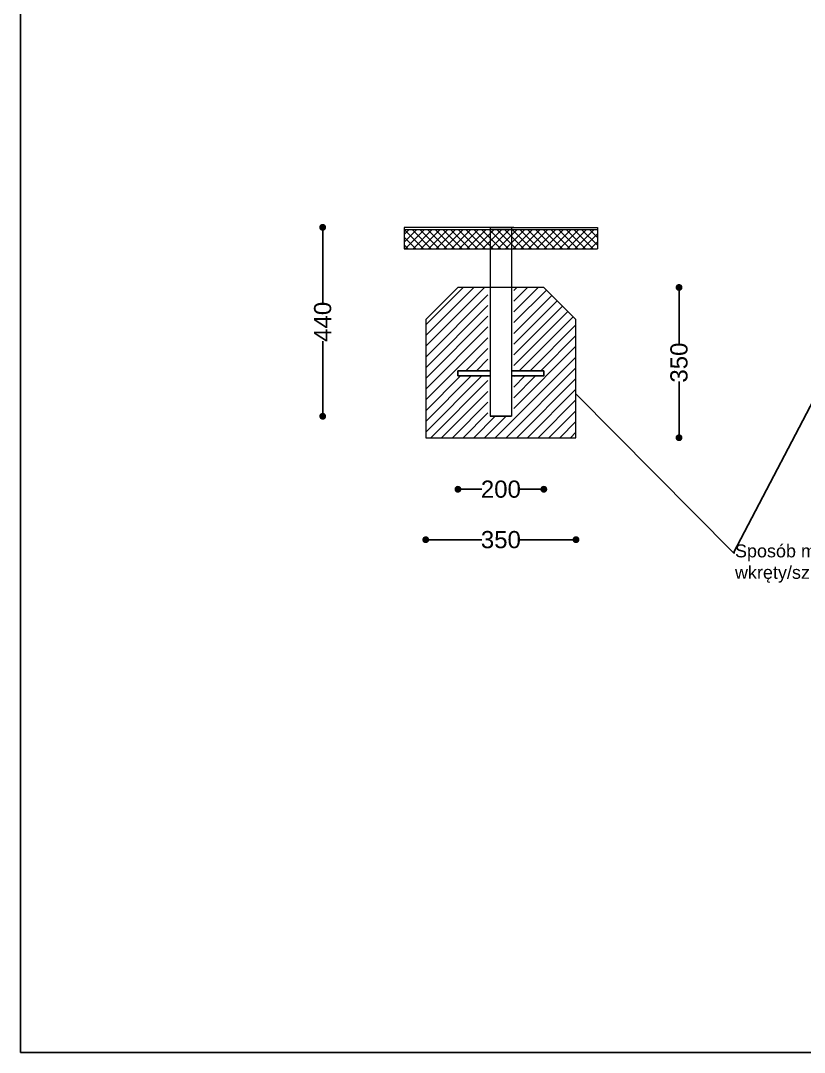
# Model space of a CAD drawing. Header units: millimetres. Extents: x 22206 to 32563, y 11815 to 17262.
# Drawn here: x 28549 to 30375, y 11815 to 14217 of the extents above; entities that cross this region are included whole.
import ezdxf
from ezdxf import colors
from ezdxf.entities.mleader import LeaderData, LeaderLine
from ezdxf.math import Vec2, Vec3

# ---------------------------------------------------------------- set-up
doc = ezdxf.new("R2010")
doc.units = ezdxf.units.MM
doc.header["$LTSCALE"] = 3
doc.layers.add('Krawędzie widoczneARTUR', color=7, linetype='Continuous', lineweight=50)
doc.styles.get("Standard").update_dxf_attribs({"font": 'arial.ttf'})
doc.dimstyles.get("Standard").update_dxf_attribs({"dimtxt": 0.18, "dimasz": 0.18, "dimexe": 0.18, "dimexo": 0.0625, "dimgap": 0.09, "dimtad": 0, "dimtih": 1, "dimtoh": 1, "dimdec": 4, "dimzin": 0, "dimdsep": 46, "dimtxsty": 'Standard', "dimcen": 0.09, "dimadec": 0, "dimazin": 0, "dimtfac": 1, "dimtdec": 4, "dimtofl": 0, "dimtmove": 0, "dimatfit": 3, "dimfxl": 1, "dimtolj": 1, "dimtzin": 0, "dimarcsym": 0})

# ---------------------------------------------------------------- blocks, each defined once
blk = doc.blocks.new('_Dot')
at = {"color": 0, "linetype": 'ByBlock', "lineweight": -2}
blk.add_line((-0.5, 0), (-1, 0), dxfattribs=at)
at = {"color": 0, "linetype": 'ByBlock', "const_width": 0.5}
blk.add_lwpolyline([(-0.25, 0, 1), (0.25, 0, 1)], format="xyb", close=True, dxfattribs=at)
blk = doc.blocks.new('*D36')
at = {"color": 0, "lineweight": -2, "transparency": 16777216}
for p, q in [((29508.6, 13008.5), (29623.4, 13008.5)), ((29826.6, 13008.5), (29711.8, 13008.5))]:
    blk.add_line(p, q, dxfattribs=at)
at = {"layer": 'Defpoints', "color": 0, "transparency": 16777216}
for p in [(29492.6, 13246), (29842.6, 13246), (29842.6, 13008.5)]:
    blk.add_point(p, dxfattribs=at)
at = {"color": 0, "lineweight": -2, "transparency": 16777216, "xscale": 16, "yscale": 16, "zscale": 16, "rotation": 180}
blk.add_blockref('_Dot', (29492.6, 13008.5), dxfattribs=at)
at = {"color": 0, "lineweight": -2, "transparency": 16777216, "xscale": 16, "yscale": 16, "zscale": 16}
blk.add_blockref('_Dot', (29842.6, 13008.5), dxfattribs=at)
at = {"color": 0, "lineweight": 15, "transparency": 16777216, "insert": (29667.6, 13008.5), "char_height": 40, "attachment_point": 5}
blk.add_mtext('\\A1;350', dxfattribs=at)
blk = doc.blocks.new('*D37')
at = {"color": 0, "lineweight": -2, "transparency": 16777216}
for p, q in [((30082.6, 13580), (30082.6, 13465.2)), ((30082.6, 13262), (30082.6, 13376.8))]:
    blk.add_line(p, q, dxfattribs=at)
at = {"layer": 'Defpoints', "color": 0, "transparency": 16777216}
for p in [(30082.6, 13596), (30082.6, 13596), (29842.6, 13246)]:
    blk.add_point(p, dxfattribs=at)
at = {"color": 0, "lineweight": -2, "transparency": 16777216, "xscale": 16, "yscale": 16, "zscale": 16}
for p, rotation in [((30082.6, 13596), 90), ((30082.6, 13246), 270)]:
    blk.add_blockref('_Dot', p, dxfattribs=dict(at, rotation=rotation))
at = {"color": 0, "lineweight": 15, "transparency": 16777216, "insert": (30082.6, 13421), "char_height": 40, "attachment_point": 5, "rotation": 90}
blk.add_mtext('\\A1;350', dxfattribs=at)
blk = doc.blocks.new('*D38')
at = {"color": 0, "lineweight": -2, "transparency": 16777216}
for p, q in [((29252.6, 13720), (29252.6, 13561)), ((29252.6, 13312), (29252.6, 13471))]:
    blk.add_line(p, q, dxfattribs=at)
at = {"layer": 'Defpoints', "color": 0, "transparency": 16777216}
for p in [(29692.6, 13736), (29252.6, 13296), (29690.1, 13296)]:
    blk.add_point(p, dxfattribs=at)
at = {"color": 0, "lineweight": -2, "transparency": 16777216, "xscale": 16, "yscale": 16, "zscale": 16}
for p, rotation in [((29252.6, 13736), 90), ((29252.6, 13296), 270)]:
    blk.add_blockref('_Dot', p, dxfattribs=dict(at, rotation=rotation))
at = {"color": 0, "lineweight": 15, "transparency": 16777216, "insert": (29252.6, 13516), "char_height": 40, "attachment_point": 5, "rotation": 90}
blk.add_mtext('\\A1;440', dxfattribs=at)
blk = doc.blocks.new('*D40')
at = {"color": 0, "lineweight": -2, "transparency": 16777216}
for p, q in [((29583.6, 13126), (29623, 13126)), ((29751.6, 13126), (29712.1, 13126))]:
    blk.add_line(p, q, dxfattribs=at)
at = {"layer": 'Defpoints', "color": 0, "transparency": 16777216}
for p in [(29567.6, 13390), (29767.6, 13390), (29767.6, 13126)]:
    blk.add_point(p, dxfattribs=at)
at = {"color": 0, "lineweight": -2, "transparency": 16777216, "xscale": 16, "yscale": 16, "zscale": 16, "rotation": 180}
blk.add_blockref('_Dot', (29567.6, 13126), dxfattribs=at)
at = {"color": 0, "lineweight": -2, "transparency": 16777216, "xscale": 16, "yscale": 16, "zscale": 16}
blk.add_blockref('_Dot', (29767.6, 13126), dxfattribs=at)
at = {"color": 0, "transparency": 16777216, "insert": (29667.6, 13126), "char_height": 40, "attachment_point": 5}
blk.add_mtext('\\A1;200', dxfattribs=at)

msp = doc.modelspace()

# ---------------------------------------------------------------- hatches: boundary and pattern name
at = {"lineweight": 9}
h = msp.add_hatch(dxfattribs=at)
h.set_pattern_fill('ANSI37', color=256, scale=4)
h.set_pattern_definition([(45, (27553.496, 11579.012), (-8.980256, 8.980256), []), (135, (27553.496, 11579.012), (-8.980256, -8.980256), [])])
h.paths.add_polyline_path([(29642.6, 13731), (29442.6, 13731), (29442.6, 13686), (29642.6, 13686)])
h.paths.add_polyline_path([(29692.6, 13731), (29642.6, 13731), (29642.6, 13686), (29692.6, 13686)])
h.paths.add_polyline_path([(29892.6, 13731), (29692.6, 13731), (29692.6, 13686), (29892.6, 13686)])
h = msp.add_hatch(dxfattribs=at)
h.set_pattern_fill('JIS_WOOD', color=256, scale=25)
h.set_pattern_definition([(45, (12648.583, 1164.987), (-12.5, 12.5), [])])
h.paths.add_polyline_path([(29637.6, 13596), (29567.6, 13596), (29492.6, 13521), (29492.6, 13246), (29692.6, 13246), (29842.6, 13246), (29842.6, 13521), (29767.6, 13596), (29697.6, 13596), (29697.6, 13402), (29767.6, 13402), (29767.6, 13390), (29697.6, 13390), (29697.6, 13296), (29637.6, 13296), (29637.6, 13390), (29567.6, 13390), (29567.6, 13402), (29637.6, 13402)])

# ---------------------------------------------------------------- linework, layer by layer
for p, q in [((29642.6, 13736), (29442.6, 13736)), ((29442.6, 13736), (29442.6, 13686)), ((29442.6, 13736), (29442.6, 13731)), ((29442.6, 13731), (29892.6, 13731)), ((29697.6, 13736), (29637.6, 13736)), ((29692.6, 13736), (29642.6, 13736)), ((29642.6, 13736), (29692.6, 13736)), ((29642.6, 13736), (29642.6, 13296)), ((29692.6, 13736), (29892.6, 13736)), ((29692.6, 13736), (29692.6, 13296)), ((29892.6, 13736), (29892.6, 13686)), ((29442.6, 13686), (29892.6, 13686)), ((29492.6, 13521), (29567.6, 13596)), ((29767.6, 13596), (29567.6, 13596)), ((29842.6, 13521), (29767.6, 13596)), ((29492.6, 13521), (29492.6, 13246)), ((29842.6, 13246), (29842.6, 13521)), ((29492.6, 13246), (29692.6, 13246)), ((29692.6, 13246), (29842.6, 13246))]:
    msp.add_line(p, q, dxfattribs=at)
msp.add_line((30209.7, 12978), (29842.6, 13348.1))
msp.add_lwpolyline([(28548.9, 17262), (32563, 17262), (32563, 11814.5), (28548.9, 11814.5)], close=True)
at = {"layer": 'Krawędzie widoczneARTUR', "lineweight": 25}
for p, q in [((29567.6, 13402), (29567.6, 13390)), ((29642.6, 13402), (29567.6, 13402)), ((29642.6, 13390), (29567.6, 13390)), ((29767.6, 13402), (29692.6, 13402)), ((29767.6, 13390), (29692.6, 13390)), ((29767.6, 13390), (29767.6, 13402)), ((29642.6, 13296), (29692.6, 13296)), ((29645.1, 13296), (29642.6, 13296)), ((29692.6, 13296), (29690.1, 13296))]:
    msp.add_line(p, q, dxfattribs=at)

# ---------------------------------------------------------------- dimensions: what is measured, and where the dimension line sits
at = {"lineweight": 15}
for base, p1, p2, picture, middle in [((29252.6, 13296), (29692.6, 13736), (29690.1, 13296), '*D38', (29252.6, 13516)), ((30082.6, 13596), (29842.6, 13246), (30082.6, 13596), '*D37', (30082.6, 13421))]:
    dim = msp.add_linear_dim(base=base, p1=p1, p2=p2, angle=90, dimstyle='Standard', override={"dimtxt": 40, "dimasz": 16, "dimtih": 0, "dimtoh": 0, "dimdec": 0, "dimblk": 'Dot', "dimse1": 1, "dimse2": 1, "dimtdec": 0}, dxfattribs=at)
    dim.commit()
    dim.dimension.update_dxf_attribs({"geometry": picture, "text_midpoint": middle})
dim = msp.add_linear_dim(base=(29767.6, 13126), p1=(29567.6, 13390), p2=(29767.6, 13390), dimstyle='Standard', override={"dimtxt": 40, "dimasz": 16, "dimtih": 0, "dimtoh": 0, "dimdec": 0, "dimblk": 'Dot', "dimse1": 1, "dimse2": 1, "dimtdec": 0})
dim.commit()
dim.dimension.update_dxf_attribs({"geometry": '*D40', "text_midpoint": (29667.6, 13126)})
dim = msp.add_linear_dim(base=(29842.6, 13008.5), p1=(29492.6, 13246), p2=(29842.6, 13246), dimstyle='Standard', override={"dimtxt": 40, "dimasz": 16, "dimtih": 0, "dimtoh": 0, "dimdec": 0, "dimblk": 'Dot', "dimse1": 1, "dimse2": 1, "dimtdec": 0}, dxfattribs=at)
dim.commit()
dim.dimension.update_dxf_attribs({"geometry": '*D36', "text_midpoint": (29667.6, 13008.5)})

# ---------------------------------------------------------------- leaders
ml = msp.add_multileader_mtext('Standard')
ml.set_content('Sposób montażu\\Pwkręty/szpilki lub fundamentowanie', color=256)
ml.set_leader_properties()
ml.build(insert=Vec2(0, 0))
ml.multileader.update_dxf_attribs({"text_right_attachment_type": 6, "dogleg_length": 0.36, "arrow_head_size": 0.18})
ctx = ml.context
ctx.base_point, ctx.char_height, ctx.arrow_head_size, ctx.landing_gap_size, ctx.plane_origin = Vec3(30212.8, 12978), 30, 0.18, 0.09, Vec3(30180.9, 14185.9)
ctx.right_attachment = 6
notes = []
notes.append((ctx, [(0, (1, 1, 0), (30209.7, 12978), (1, 0), 3.15, [(0, [(30527.5, 13585.6)], 0, [])])]))
ctx.mtext.insert, ctx.mtext.width, ctx.mtext.flow_direction = Vec3(30212.9, 12997.4), 787.851, 5
for ctx, leaders in notes:
    for number, flags, end, landing, length, lines in leaders:
        leader = LeaderData()
        leader.index, (leader.has_last_leader_line, leader.has_dogleg_vector, leader.attachment_direction) = number, flags
        leader.last_leader_point, leader.dogleg_vector, leader.dogleg_length = Vec3(end), Vec3(landing), length
        for number, points, colour, breaks in lines:
            line = LeaderLine()
            line.index, line.vertices, line.color, line.breaks = number, Vec3.list(points), colors.encode_raw_color(colour), breaks
            leader.lines.append(line)
        ctx.leaders.append(leader)

doc.saveas('drawing.dxf')
